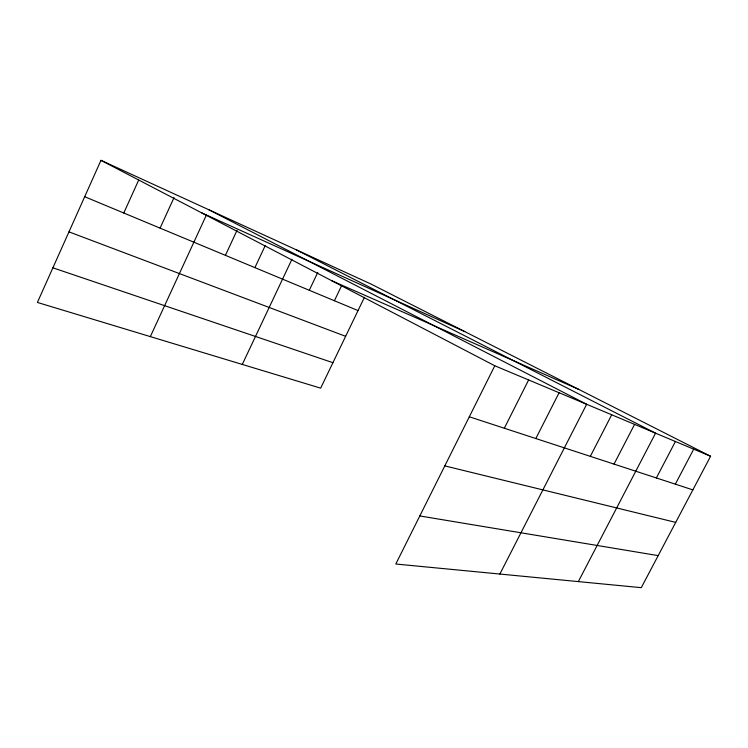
<?xml version="1.0" encoding="UTF-8"?>
<svg xmlns="http://www.w3.org/2000/svg" width="748" height="748" viewBox="0 0 748 748"><rect width="100%" height="100%" fill="white"/><g stroke="black" fill="none" stroke-linecap="round" stroke-linejoin="round"><path stroke-width="1.12" d="M710.6 456.252L494.793 365.772L395.804 564.02L641.279 587.666L710.6 456.252L370.858 283.978L100.971 160.334L37.4 302.444L320.658 388.147L364.444 297.274M123.785 213.012L138.642 180.156M160.081 228.131L174.022 197.622M150.348 336.619L206.42 214.985M225.41 255.339L237.06 230.281M254.909 267.625L265.175 245.709M242.277 364.435L291.935 259.266M309.289 290.271L317.769 272.44M334.403 300.733L341.696 285.493M504.32 428.23L528.63 379.956M535.839 438.534L559.093 392.728M499.87 574.043L586.647 404.285L208.832 209.749M590.322 456.355L611.705 414.785M614.024 464.106L634.585 424.378M578.344 581.598L655.557 433.176L296.376 249.86M656.361 477.953L675.416 441.498M675.322 484.152L693.705 449.165M419.806 515.952L658.184 555.624M444.798 465.892L675.715 522.385M469.323 416.786L692.854 489.884M52.893 267.812L332.925 362.696M68.966 231.871L345.632 336.32M84.692 196.724L358.04 310.579M331.71 280.706L578.662 389.353M201.605 212.834L464.779 331.607M100.971 160.334L494.793 365.772"/></g></svg>
